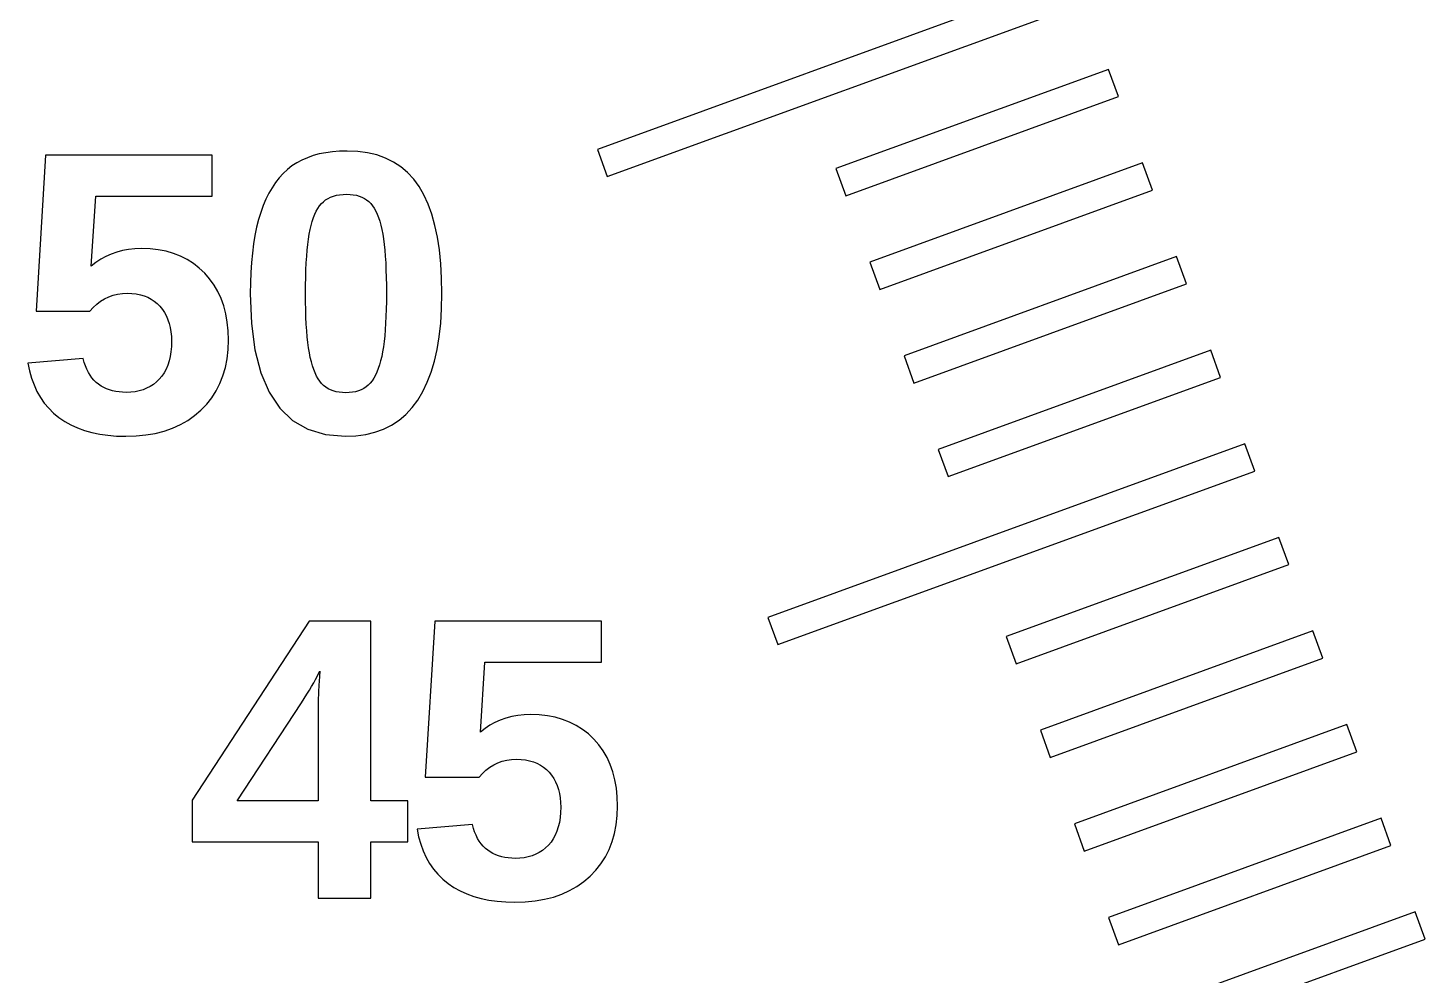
# Model space of a CAD drawing. Header units: metres. Extents: x 13 to 117, y 10 to 117.
# Drawn here: x 26.45 to 45.71, y 90.75 to 103.81 of the extents above; entities that cross this region are included whole.
import ezdxf

# ---------------------------------------------------------------- set-up
doc = ezdxf.new("R2010")
doc.units = ezdxf.units.M

msp = doc.modelspace()

# ---------------------------------------------------------------- linework, layer by layer
for p, q in [((40.8755, 104.527), (34.2976, 102.133)), ((34.4344, 101.757), (41.0123, 104.151)), ((41.3453, 103.236), (37.5865, 101.868)), ((41.4821, 102.861), (41.3453, 103.236)), ((37.7233, 101.492), (41.4821, 102.861)), ((30.7433, 102.107), (30.6453, 102.1)), ((30.846, 102.11), (30.7433, 102.107)), ((30.9922, 102.104), (30.846, 102.11)), ((34.2976, 102.133), (34.4344, 101.757)), ((26.6894, 102.053), (26.5565, 99.9018)), ((28.9869, 102.053), (26.6894, 102.053)), ((28.9869, 101.486), (28.9869, 102.053)), ((30.1526, 101.947), (30.0864, 101.904)), ((30.2233, 101.985), (30.1526, 101.947)), ((30.2986, 102.018), (30.2233, 101.985)), ((30.3784, 102.046), (30.2986, 102.018)), ((30.4628, 102.069), (30.3784, 102.046)), ((30.5518, 102.087), (30.4628, 102.069)), ((30.6453, 102.1), (30.5518, 102.087)), ((31.1294, 102.085), (30.9922, 102.104)), ((31.2577, 102.055), (31.1294, 102.085)), ((31.3769, 102.013), (31.2577, 102.055)), ((31.4872, 101.958), (31.3769, 102.013)), ((31.5886, 101.891), (31.4872, 101.958)), ((41.8152, 101.946), (38.0564, 100.577)), ((41.952, 101.57), (41.8152, 101.946)), ((29.9107, 101.741), (29.8593, 101.675)), ((29.9657, 101.801), (29.9107, 101.741)), ((30.0243, 101.855), (29.9657, 101.801)), ((30.0864, 101.904), (30.0243, 101.855)), ((31.6809, 101.813), (31.5886, 101.891)), ((31.7643, 101.722), (31.6809, 101.813)), ((31.8387, 101.619), (31.7643, 101.722)), ((37.5865, 101.868), (37.7233, 101.492)), ((29.8113, 101.604), (29.767, 101.527)), ((29.8593, 101.675), (29.8113, 101.604)), ((31.9047, 101.504), (31.8387, 101.619)), ((38.1932, 100.202), (41.952, 101.57)), ((27.3187, 100.52), (27.3811, 101.486)), ((27.3811, 101.486), (28.9869, 101.486)), ((29.6889, 101.357), (29.6552, 101.263)), ((29.7262, 101.445), (29.6889, 101.357)), ((29.767, 101.527), (29.7262, 101.445)), ((30.4428, 101.319), (30.4666, 101.353)), ((30.4666, 101.353), (30.492, 101.384)), ((30.492, 101.384), (30.5196, 101.411)), ((30.5196, 101.411), (30.5499, 101.435)), ((30.5499, 101.435), (30.5831, 101.456)), ((30.5831, 101.456), (30.6191, 101.473)), ((30.6191, 101.473), (30.6578, 101.487)), ((30.6578, 101.487), (30.6993, 101.499)), ((30.6993, 101.499), (30.7436, 101.507)), ((30.7436, 101.507), (30.7907, 101.511)), ((30.7907, 101.511), (30.8405, 101.513)), ((30.8405, 101.513), (30.8875, 101.511)), ((30.8875, 101.511), (30.9319, 101.507)), ((30.9319, 101.507), (30.9737, 101.499)), ((30.9737, 101.499), (31.013, 101.488)), ((31.013, 101.488), (31.0498, 101.474)), ((31.0498, 101.474), (31.084, 101.456)), ((31.084, 101.456), (31.1157, 101.436)), ((31.1157, 101.436), (31.1449, 101.412)), ((31.1449, 101.412), (31.1714, 101.385)), ((31.1714, 101.385), (31.196, 101.355)), ((31.196, 101.355), (31.219, 101.321)), ((31.963, 101.376), (31.9047, 101.504)), ((32.0135, 101.237), (31.963, 101.376)), ((29.625, 101.164), (29.5984, 101.058)), ((29.6552, 101.263), (29.625, 101.164)), ((30.3647, 101.14), (30.3818, 101.191)), ((30.3818, 101.191), (30.4005, 101.237)), ((30.4005, 101.237), (30.4208, 101.28)), ((30.4208, 101.28), (30.4428, 101.319)), ((31.219, 101.321), (31.2404, 101.282)), ((31.2404, 101.282), (31.2604, 101.239)), ((31.2604, 101.239), (31.2788, 101.193)), ((31.2788, 101.193), (31.2956, 101.142)), ((32.0562, 101.085), (32.0135, 101.237)), ((29.5984, 101.058), (29.5753, 100.946)), ((30.3132, 100.896), (30.3237, 100.964)), ((30.3237, 100.964), (30.3357, 101.026)), ((30.3357, 101.026), (30.3494, 101.085)), ((30.3494, 101.085), (30.3647, 101.14)), ((31.2956, 101.142), (31.3109, 101.087)), ((31.3109, 101.087), (31.3247, 101.028)), ((31.3247, 101.028), (31.3369, 100.965)), ((31.3369, 100.965), (31.3477, 100.897)), ((32.0912, 100.921), (32.0562, 101.085)), ((27.9199, 100.761), (27.8328, 100.752)), ((28.0104, 100.764), (27.9199, 100.761)), ((28.1288, 100.76), (28.0104, 100.764)), ((28.2419, 100.748), (28.1288, 100.76)), ((29.5558, 100.828), (29.5398, 100.703)), ((29.5753, 100.946), (29.5558, 100.828)), ((30.2959, 100.743), (30.3039, 100.822)), ((30.3039, 100.822), (30.3132, 100.896)), ((31.3477, 100.897), (31.3573, 100.823)), ((31.3573, 100.823), (31.3655, 100.744)), ((32.1184, 100.745), (32.0912, 100.921)), ((27.3819, 100.571), (27.3187, 100.52)), ((27.4485, 100.617), (27.3819, 100.571)), ((27.5185, 100.656), (27.4485, 100.617)), ((27.592, 100.689), (27.5185, 100.656)), ((27.6688, 100.716), (27.592, 100.689)), ((27.7491, 100.737), (27.6688, 100.716)), ((27.8328, 100.752), (27.7491, 100.737)), ((28.3496, 100.727), (28.2419, 100.748)), ((28.4519, 100.697), (28.3496, 100.727)), ((28.5488, 100.66), (28.4519, 100.697)), ((28.6403, 100.614), (28.5488, 100.66)), ((28.7264, 100.559), (28.6403, 100.614)), ((29.5274, 100.573), (29.5185, 100.436)), ((29.5398, 100.703), (29.5274, 100.573)), ((30.2792, 100.469), (30.2835, 100.566)), ((30.2835, 100.566), (30.2891, 100.658)), ((30.2891, 100.658), (30.2959, 100.743)), ((31.3655, 100.744), (31.3725, 100.658)), ((31.3725, 100.658), (31.3783, 100.567)), ((31.3783, 100.567), (31.3827, 100.47)), ((32.1378, 100.556), (32.1184, 100.745)), ((38.0564, 100.577), (38.1932, 100.202)), ((42.285, 100.655), (38.5262, 99.2866)), ((42.4218, 100.279), (42.285, 100.655)), ((28.8071, 100.496), (28.7264, 100.559)), ((28.8824, 100.425), (28.8071, 100.496)), ((28.951, 100.347), (28.8824, 100.425)), ((29.5185, 100.436), (29.5132, 100.293)), ((30.2761, 100.367), (30.2792, 100.469)), ((31.3827, 100.47), (31.3859, 100.367)), ((32.1495, 100.356), (32.1378, 100.556)), ((29.0116, 100.262), (28.951, 100.347)), ((29.064, 100.172), (29.0116, 100.262)), ((29.5132, 100.293), (29.5114, 100.143)), ((30.2736, 100.143), (30.2742, 100.258)), ((30.2742, 100.258), (30.2761, 100.367)), ((31.3859, 100.367), (31.3878, 100.258)), ((31.3878, 100.258), (31.3884, 100.143)), ((32.1534, 100.143), (32.1495, 100.356)), ((38.663, 98.9107), (42.4218, 100.279)), ((27.3457, 99.9536), (27.3947, 99.9993)), ((27.3947, 99.9993), (27.4465, 100.039)), ((27.4465, 100.039), (27.5012, 100.072)), ((27.5012, 100.072), (27.5587, 100.1)), ((27.5587, 100.1), (27.6192, 100.121)), ((27.6192, 100.121), (27.6825, 100.136)), ((27.6825, 100.136), (27.7487, 100.146)), ((27.7487, 100.146), (27.8178, 100.149)), ((27.8178, 100.149), (27.8801, 100.146)), ((27.8801, 100.146), (27.9393, 100.14)), ((27.9393, 100.14), (27.9953, 100.128)), ((27.9953, 100.128), (28.0482, 100.113)), ((28.0482, 100.113), (28.0979, 100.093)), ((28.0979, 100.093), (28.1445, 100.068)), ((28.1445, 100.068), (28.1879, 100.039)), ((28.1879, 100.039), (28.2282, 100.006)), ((28.2282, 100.006), (28.2654, 99.9682)), ((29.1084, 100.076), (29.064, 100.172)), ((29.1447, 99.9732), (29.1084, 100.076)), ((29.5114, 100.143), (29.5276, 99.7305)), ((30.2742, 100.03), (30.2736, 100.143)), ((30.2762, 99.9218), (30.2742, 100.03)), ((31.3878, 100.033), (31.3858, 99.9282)), ((31.3884, 100.143), (31.3878, 100.033)), ((32.1493, 99.9338), (32.1534, 100.143)), ((26.5565, 99.9018), (27.2997, 99.9017)), ((27.2997, 99.9017), (27.3457, 99.9536)), ((28.2654, 99.9682), (28.2989, 99.9266)), ((28.2989, 99.9266), (28.3286, 99.882)), ((28.3286, 99.882), (28.3543, 99.8345)), ((28.3543, 99.8345), (28.376, 99.784)), ((29.173, 99.8647), (29.1447, 99.9732)), ((29.1931, 99.7502), (29.173, 99.8647)), ((30.2795, 99.8196), (30.2762, 99.9218)), ((30.284, 99.7231), (30.2795, 99.8196)), ((31.3826, 99.8285), (31.378, 99.7341)), ((31.3858, 99.9282), (31.3826, 99.8285)), ((32.1369, 99.736), (32.1493, 99.9338)), ((28.376, 99.784), (28.3938, 99.7305)), ((28.3938, 99.7305), (28.4076, 99.674)), ((28.4076, 99.674), (28.4175, 99.6146)), ((28.4175, 99.6146), (28.4234, 99.5521)), ((29.2053, 99.6296), (29.1931, 99.7502)), ((29.2093, 99.503), (29.2053, 99.6296)), ((29.5276, 99.7305), (29.5762, 99.3663)), ((30.2899, 99.6322), (30.284, 99.7231)), ((30.2971, 99.547), (30.2899, 99.6322)), ((31.3721, 99.6449), (31.3649, 99.5609)), ((31.378, 99.7341), (31.3721, 99.6449)), ((32.1164, 99.5497), (32.1369, 99.736)), ((28.4233, 99.4128), (28.417, 99.3427)), ((28.4254, 99.4867), (28.4233, 99.4128)), ((28.4234, 99.5521), (28.4254, 99.4867)), ((29.2046, 99.371), (29.2093, 99.503)), ((30.3056, 99.4675), (30.2971, 99.547)), ((30.3154, 99.3936), (30.3056, 99.4675)), ((31.3564, 99.4821), (31.3466, 99.4086)), ((31.3649, 99.5609), (31.3564, 99.4821)), ((32.0877, 99.3751), (32.1164, 99.5497)), ((27.2075, 99.248), (26.4453, 99.1856)), ((27.2219, 99.1954), (27.2075, 99.248)), ((28.4065, 99.2767), (28.3919, 99.2146)), ((28.417, 99.3427), (28.4065, 99.2767)), ((29.1673, 99.1255), (29.1906, 99.2452)), ((29.1906, 99.2452), (29.2046, 99.371)), ((29.5762, 99.3663), (29.6573, 99.0506)), ((30.3265, 99.3253), (30.3154, 99.3936)), ((30.339, 99.262), (30.3265, 99.3253)), ((30.3531, 99.2028), (30.339, 99.262)), ((31.323, 99.2766), (31.3088, 99.2168)), ((31.3355, 99.3403), (31.323, 99.2766)), ((31.3466, 99.4086), (31.3355, 99.3403)), ((32.0508, 99.212), (32.0877, 99.3751)), ((38.5262, 99.2866), (38.663, 98.9107)), ((42.7548, 99.3638), (38.9961, 97.9957)), ((42.8916, 98.9879), (42.7548, 99.3638)), ((26.4453, 99.1856), (26.4666, 99.0794)), ((26.4666, 99.0794), (26.4945, 98.9789)), ((27.2386, 99.1461), (27.2219, 99.1954)), ((27.2575, 99.1001), (27.2386, 99.1461)), ((27.2787, 99.0573), (27.2575, 99.1001)), ((27.3022, 99.0178), (27.2787, 99.0573)), ((28.3228, 99.0519), (28.2914, 99.0056)), ((28.35, 99.1022), (28.3228, 99.0519)), ((28.3731, 99.1564), (28.35, 99.1022)), ((28.3919, 99.2146), (28.3731, 99.1564)), ((29.1346, 99.0119), (29.1673, 99.1255)), ((29.6573, 99.0506), (29.7707, 98.7836)), ((30.3687, 99.1477), (30.3531, 99.2028)), ((30.3858, 99.0967), (30.3687, 99.1477)), ((30.4045, 99.0498), (30.3858, 99.0967)), ((30.4247, 99.0071), (30.4045, 99.0498)), ((31.2567, 99.0616), (31.2361, 99.0178)), ((31.2756, 99.1093), (31.2567, 99.0616)), ((31.293, 99.1611), (31.2756, 99.1093)), ((31.3088, 99.2168), (31.293, 99.1611)), ((31.9523, 98.9207), (32.0057, 99.0606)), ((32.0057, 99.0606), (32.0508, 99.212)), ((26.4945, 98.9789), (26.5289, 98.8841)), ((26.5289, 98.8841), (26.5698, 98.7951)), ((27.328, 98.9816), (27.3022, 99.0178)), ((27.3561, 98.9487), (27.328, 98.9816)), ((27.3864, 98.9191), (27.3561, 98.9487)), ((27.419, 98.8927), (27.3864, 98.9191)), ((27.4538, 98.8694), (27.419, 98.8927)), ((27.4904, 98.8488), (27.4538, 98.8694)), ((27.529, 98.8309), (27.4904, 98.8488)), ((28.0824, 98.8376), (28.0319, 98.8174)), ((28.13, 98.8623), (28.0824, 98.8376)), ((28.1748, 98.8914), (28.13, 98.8623)), ((28.2168, 98.9251), (28.1748, 98.8914)), ((28.2559, 98.9632), (28.2168, 98.9251)), ((28.2914, 99.0056), (28.2559, 98.9632)), ((29.0411, 98.8032), (29.0925, 98.9045)), ((29.0925, 98.9045), (29.1346, 99.0119)), ((30.4465, 98.9684), (30.4247, 99.0071)), ((30.4698, 98.9339), (30.4465, 98.9684)), ((30.4947, 98.9035), (30.4698, 98.9339)), ((30.5216, 98.8768), (30.4947, 98.9035)), ((30.5511, 98.8532), (30.5216, 98.8768)), ((30.5831, 98.8327), (30.5511, 98.8532)), ((30.6178, 98.8154), (30.5831, 98.8327)), ((31.075, 98.8357), (31.0402, 98.8175)), ((31.1073, 98.8573), (31.075, 98.8357)), ((31.1372, 98.8822), (31.1073, 98.8573)), ((31.1646, 98.9103), (31.1372, 98.8822)), ((31.19, 98.9422), (31.1646, 98.9103)), ((31.2139, 98.978), (31.19, 98.9422)), ((31.2361, 99.0178), (31.2139, 98.978)), ((31.8908, 98.7924), (31.9523, 98.9207)), ((39.1329, 97.6198), (42.8916, 98.9879)), ((26.5698, 98.7951), (26.6173, 98.7117)), ((26.6173, 98.7117), (26.6713, 98.6341)), ((27.5696, 98.8158), (27.529, 98.8309)), ((27.6121, 98.8035), (27.5696, 98.8158)), ((27.6565, 98.7939), (27.6121, 98.8035)), ((27.7029, 98.787), (27.6565, 98.7939)), ((27.7512, 98.7829), (27.7029, 98.787)), ((27.8015, 98.7815), (27.7512, 98.7829)), ((27.8634, 98.7837), (27.8015, 98.7815)), ((27.9224, 98.7905), (27.8634, 98.7837)), ((27.9786, 98.8017), (27.9224, 98.7905)), ((28.0319, 98.8174), (27.9786, 98.8017)), ((28.9103, 98.619), (28.9804, 98.708)), ((28.9804, 98.708), (29.0411, 98.8032)), ((29.7707, 98.7836), (29.9166, 98.5651)), ((30.655, 98.8012), (30.6178, 98.8154)), ((30.6948, 98.7902), (30.655, 98.8012)), ((30.7372, 98.7823), (30.6948, 98.7902)), ((30.7821, 98.7776), (30.7372, 98.7823)), ((30.8297, 98.776), (30.7821, 98.7776)), ((30.8767, 98.7777), (30.8297, 98.776)), ((30.9212, 98.7827), (30.8767, 98.7777)), ((30.9633, 98.791), (30.9212, 98.7827)), ((31.003, 98.8026), (30.9633, 98.791)), ((31.0402, 98.8175), (31.003, 98.8026)), ((31.7431, 98.5709), (31.8211, 98.6757)), ((31.8211, 98.6757), (31.8908, 98.7924)), ((26.6713, 98.6341), (26.7318, 98.5622)), ((26.7318, 98.5622), (26.7989, 98.4961)), ((26.7989, 98.4961), (26.8725, 98.4357)), ((28.6489, 98.394), (28.7433, 98.4606)), ((28.7433, 98.4606), (28.8309, 98.536)), ((28.8309, 98.536), (28.9103, 98.619)), ((29.9166, 98.5651), (30.0949, 98.3951)), ((31.5626, 98.3984), (31.657, 98.4785)), ((31.657, 98.4785), (31.7431, 98.5709)), ((26.8725, 98.4357), (26.9522, 98.3813)), ((26.9522, 98.3813), (27.0375, 98.3333)), ((27.0375, 98.3333), (27.1285, 98.2917)), ((27.1285, 98.2917), (27.2252, 98.2566)), ((27.2252, 98.2566), (27.3275, 98.2278)), ((28.3238, 98.2476), (28.4391, 98.2876)), ((28.4391, 98.2876), (28.5474, 98.3363)), ((28.5474, 98.3363), (28.6489, 98.394)), ((30.0949, 98.3951), (30.3056, 98.2737)), ((30.3056, 98.2737), (30.5487, 98.2009)), ((31.2303, 98.2321), (31.3493, 98.2752)), ((31.3493, 98.2752), (31.4601, 98.3306)), ((31.4601, 98.3306), (31.5626, 98.3984)), ((27.3275, 98.2278), (27.4355, 98.2054)), ((27.4355, 98.2054), (27.5491, 98.1894)), ((27.5491, 98.1894), (27.6684, 98.1798)), ((27.6684, 98.1798), (27.7934, 98.1766)), ((27.7934, 98.1766), (27.9364, 98.181)), ((27.9364, 98.181), (28.0724, 98.1944)), ((28.0724, 98.1944), (28.2016, 98.2166)), ((28.2016, 98.2166), (28.3238, 98.2476)), ((30.5487, 98.2009), (30.8242, 98.1766)), ((30.8242, 98.1766), (30.9678, 98.1828)), ((30.9678, 98.1828), (31.1032, 98.2013)), ((31.1032, 98.2013), (31.2303, 98.2321)), ((43.2247, 98.0729), (36.6469, 95.6787)), ((43.3615, 97.697), (43.2247, 98.0729)), ((38.9961, 97.9957), (39.1329, 97.6198)), ((36.7837, 95.3029), (43.3615, 97.697)), ((43.6945, 96.782), (39.9358, 95.4139)), ((43.8313, 96.4061), (43.6945, 96.782)), ((40.0726, 95.038), (43.8313, 96.4061)), ((30.3217, 95.627), (28.7077, 93.156)), ((31.1734, 95.627), (30.3217, 95.627)), ((31.1734, 93.1505), (31.1734, 95.627)), ((32.0559, 95.627), (31.923, 93.4761)), ((34.3534, 95.627), (32.0559, 95.627)), ((34.3534, 95.0601), (34.3534, 95.627)), ((36.6469, 95.6787), (36.7837, 95.3029)), ((39.9358, 95.4139), (40.0726, 95.038)), ((44.1644, 95.4911), (40.4056, 94.123)), ((44.3012, 95.1152), (44.1644, 95.4911)), ((32.6852, 94.0945), (32.7476, 95.0601)), ((32.7476, 95.0601), (34.3534, 95.0601)), ((40.5424, 93.7471), (44.3012, 95.1152)), ((30.3856, 94.7762), (30.4111, 94.8217)), ((30.4111, 94.8217), (30.4339, 94.8638)), ((30.4339, 94.8638), (30.4537, 94.9026)), ((30.4537, 94.9026), (30.4708, 94.938)), ((30.4599, 94.7883), (30.458, 94.7548)), ((30.4618, 94.8187), (30.4599, 94.7883)), ((30.4635, 94.8461), (30.4618, 94.8187)), ((30.4652, 94.8705), (30.4635, 94.8461)), ((30.4668, 94.8919), (30.4652, 94.8705)), ((30.4682, 94.9103), (30.4668, 94.8919)), ((30.4696, 94.9257), (30.4682, 94.9103)), ((30.4708, 94.938), (30.4696, 94.9257)), ((30.2554, 94.5608), (30.2922, 94.6197)), ((30.2922, 94.6197), (30.3262, 94.6752)), ((30.3262, 94.6752), (30.3573, 94.7274)), ((30.3573, 94.7274), (30.3856, 94.7762)), ((30.4506, 94.6071), (30.4493, 94.5713)), ((30.4521, 94.6436), (30.4506, 94.6071)), ((30.4539, 94.6806), (30.4521, 94.6436)), ((30.4559, 94.7183), (30.4539, 94.6806)), ((30.458, 94.7548), (30.4559, 94.7183)), ((29.3289, 93.1505), (30.2159, 94.4986)), ((30.2159, 94.4986), (30.2554, 94.5608)), ((30.4465, 94.4338), (30.4464, 94.401)), ((30.4464, 94.401), (30.4464, 93.1505)), ((30.4469, 94.4673), (30.4465, 94.4338)), ((30.4475, 94.5013), (30.4469, 94.4673)), ((30.4483, 94.536), (30.4475, 94.5013)), ((30.4493, 94.5713), (30.4483, 94.536)), ((32.885, 94.2301), (32.815, 94.1909)), ((32.9585, 94.2632), (32.885, 94.2301)), ((33.0353, 94.2904), (32.9585, 94.2632)), ((33.1156, 94.3115), (33.0353, 94.2904)), ((33.1993, 94.3265), (33.1156, 94.3115)), ((33.2864, 94.3356), (33.1993, 94.3265)), ((33.3769, 94.3386), (33.2864, 94.3356)), ((33.4954, 94.3344), (33.3769, 94.3386)), ((33.6084, 94.3219), (33.4954, 94.3344)), ((33.7161, 94.3009), (33.6084, 94.3219)), ((33.8184, 94.2716), (33.7161, 94.3009)), ((33.9153, 94.234), (33.8184, 94.2716)), ((34.0068, 94.1879), (33.9153, 94.234)), ((32.7484, 94.1457), (32.6852, 94.0945)), ((32.815, 94.1909), (32.7484, 94.1457)), ((34.0929, 94.1335), (34.0068, 94.1879)), ((34.1736, 94.0707), (34.0929, 94.1335)), ((34.2489, 93.9995), (34.1736, 94.0707)), ((40.4056, 94.123), (40.5424, 93.7471)), ((44.6342, 94.2002), (40.8755, 92.8321)), ((44.771, 93.8243), (44.6342, 94.2002)), ((34.3176, 93.9212), (34.2489, 93.9995)), ((34.3781, 93.8368), (34.3176, 93.9212)), ((34.4305, 93.7464), (34.3781, 93.8368)), ((41.0123, 92.4562), (44.771, 93.8243)), ((32.813, 93.6132), (32.8677, 93.6467)), ((32.8677, 93.6467), (32.9252, 93.6741)), ((32.9252, 93.6741), (32.9857, 93.6954)), ((32.9857, 93.6954), (33.049, 93.7107)), ((33.049, 93.7107), (33.1152, 93.7198)), ((33.1152, 93.7198), (33.1843, 93.7229)), ((33.1843, 93.7229), (33.2466, 93.7206)), ((33.2466, 93.7206), (33.3058, 93.7139)), ((33.3058, 93.7139), (33.3618, 93.7028)), ((33.3618, 93.7028), (33.4147, 93.6872)), ((33.4147, 93.6872), (33.4644, 93.6672)), ((33.4644, 93.6672), (33.511, 93.6427)), ((33.511, 93.6427), (33.5544, 93.6137)), ((34.4749, 93.6499), (34.4305, 93.7464)), ((34.5112, 93.5475), (34.4749, 93.6499)), ((31.923, 93.4761), (32.6662, 93.4761)), ((32.6662, 93.4761), (32.7122, 93.5278)), ((32.7122, 93.5278), (32.7612, 93.5736)), ((32.7612, 93.5736), (32.813, 93.6132)), ((33.5544, 93.6137), (33.5947, 93.5803)), ((33.5947, 93.5803), (33.6319, 93.5425)), ((33.6319, 93.5425), (33.6655, 93.5009)), ((33.6655, 93.5009), (33.6951, 93.4563)), ((33.6951, 93.4563), (33.7208, 93.4088)), ((34.5395, 93.439), (34.5112, 93.5475)), ((34.5597, 93.3244), (34.5395, 93.439)), ((33.7208, 93.4088), (33.7425, 93.3583)), ((33.7425, 93.3583), (33.7603, 93.3048)), ((33.7603, 93.3048), (33.7741, 93.2483)), ((33.7741, 93.2483), (33.784, 93.1889)), ((34.5718, 93.2039), (34.5597, 93.3244)), ((28.7077, 93.156), (28.7077, 92.5836)), ((30.4464, 93.1505), (29.3289, 93.1505)), ((31.6833, 93.1505), (31.1734, 93.1505)), ((31.6833, 92.5836), (31.6833, 93.1505)), ((33.784, 93.1889), (33.7899, 93.1264)), ((33.7919, 93.061), (33.7898, 92.9871)), ((33.7899, 93.1264), (33.7919, 93.061)), ((34.5712, 92.9453), (34.5758, 93.0773)), ((34.5758, 93.0773), (34.5718, 93.2039)), ((33.7835, 92.917), (33.7731, 92.851)), ((33.7898, 92.9871), (33.7835, 92.917)), ((34.5571, 92.8195), (34.5712, 92.9453)), ((45.1041, 92.9093), (41.3453, 91.5412)), ((45.2409, 92.5334), (45.1041, 92.9093)), ((32.574, 92.8223), (31.8118, 92.7599)), ((31.8118, 92.7599), (31.8331, 92.6537)), ((32.5884, 92.7697), (32.574, 92.8223)), ((32.6051, 92.7204), (32.5884, 92.7697)), ((32.624, 92.6744), (32.6051, 92.7204)), ((32.6453, 92.6316), (32.624, 92.6744)), ((33.7166, 92.6765), (33.6893, 92.6262)), ((33.7396, 92.7307), (33.7166, 92.6765)), ((33.7584, 92.7888), (33.7396, 92.7307)), ((33.7731, 92.851), (33.7584, 92.7888)), ((34.5011, 92.5862), (34.5338, 92.6998)), ((34.5338, 92.6998), (34.5571, 92.8195)), ((40.8755, 92.8321), (41.0123, 92.4562)), ((28.7077, 92.5836), (30.4464, 92.5836)), ((30.4464, 92.5836), (30.4464, 91.8051)), ((31.1734, 92.5836), (31.6833, 92.5836)), ((31.1734, 91.8051), (31.1734, 92.5836)), ((31.8331, 92.6537), (31.861, 92.5532)), ((31.861, 92.5532), (31.8954, 92.4584)), ((32.6687, 92.5921), (32.6453, 92.6316)), ((32.6945, 92.5559), (32.6687, 92.5921)), ((32.7226, 92.523), (32.6945, 92.5559)), ((32.7529, 92.4933), (32.7226, 92.523)), ((32.7856, 92.467), (32.7529, 92.4933)), ((33.5833, 92.4994), (33.5414, 92.4657)), ((33.6224, 92.5375), (33.5833, 92.4994)), ((33.658, 92.5799), (33.6224, 92.5375)), ((33.6893, 92.6262), (33.658, 92.5799)), ((34.4077, 92.3775), (34.459, 92.4788)), ((34.459, 92.4788), (34.5011, 92.5862)), ((41.4821, 91.1653), (45.2409, 92.5334)), ((31.8954, 92.4584), (31.9364, 92.3694)), ((31.9364, 92.3694), (31.9839, 92.286)), ((31.9839, 92.286), (32.0379, 92.2084)), ((32.8203, 92.4436), (32.7856, 92.467)), ((32.8569, 92.423), (32.8203, 92.4436)), ((32.8956, 92.4052), (32.8569, 92.423)), ((32.9361, 92.3901), (32.8956, 92.4052)), ((32.9786, 92.3777), (32.9361, 92.3901)), ((33.0231, 92.3681), (32.9786, 92.3777)), ((33.0694, 92.3613), (33.0231, 92.3681)), ((33.1178, 92.3572), (33.0694, 92.3613)), ((33.168, 92.3558), (33.1178, 92.3572)), ((33.2299, 92.358), (33.168, 92.3558)), ((33.2889, 92.3647), (33.2299, 92.358)), ((33.3451, 92.376), (33.2889, 92.3647)), ((33.3984, 92.3917), (33.3451, 92.376)), ((33.4489, 92.4119), (33.3984, 92.3917)), ((33.4966, 92.4366), (33.4489, 92.4119)), ((33.5414, 92.4657), (33.4966, 92.4366)), ((34.2768, 92.1932), (34.3469, 92.2823)), ((34.3469, 92.2823), (34.4077, 92.3775)), ((32.0379, 92.2084), (32.0984, 92.1365)), ((32.0984, 92.1365), (32.1654, 92.0704)), ((34.1099, 92.0349), (34.1974, 92.1103)), ((34.1974, 92.1103), (34.2768, 92.1932)), ((32.1654, 92.0704), (32.239, 92.0099)), ((32.239, 92.0099), (32.3187, 91.9556)), ((32.3187, 91.9556), (32.4041, 91.9076)), ((32.4041, 91.9076), (32.4951, 91.866)), ((33.8056, 91.8618), (33.914, 91.9106)), ((33.914, 91.9106), (34.0154, 91.9683)), ((34.0154, 91.9683), (34.1099, 92.0349)), ((30.4464, 91.8051), (31.1734, 91.8051)), ((32.4951, 91.866), (32.5917, 91.8308)), ((32.5917, 91.8308), (32.694, 91.8021)), ((32.694, 91.8021), (32.802, 91.7797)), ((32.802, 91.7797), (32.9156, 91.7637)), ((32.9156, 91.7637), (33.0349, 91.7541)), ((33.0349, 91.7541), (33.1599, 91.7509)), ((33.1599, 91.7509), (33.3029, 91.7553)), ((33.3029, 91.7553), (33.439, 91.7687)), ((33.439, 91.7687), (33.5681, 91.7908)), ((33.5681, 91.7908), (33.6903, 91.8219)), ((33.6903, 91.8219), (33.8056, 91.8618)), ((45.5739, 91.6184), (38.9961, 89.2243)), ((41.3453, 91.5412), (41.4821, 91.1653)), ((45.7107, 91.2425), (45.5739, 91.6184)), ((39.1329, 88.8484), (45.7107, 91.2425))]:
    msp.add_line(p, q)

doc.saveas('drawing.dxf')
